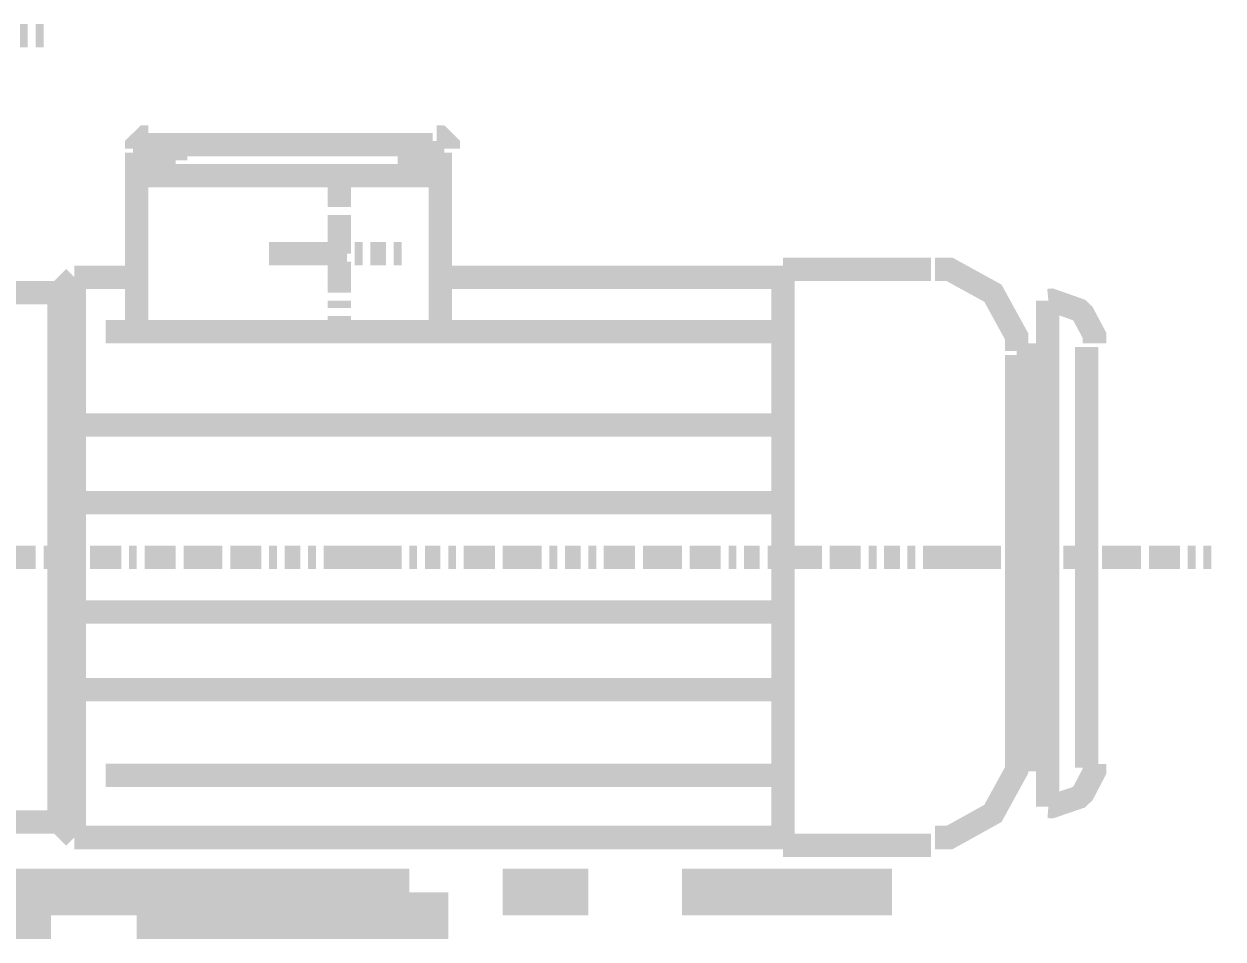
# Model space of a CAD drawing. Extents: x 0.2 to 11.5, y 0.7 to 15.9.
# Drawn here: x 8.9231 to 9.1798, y 9.3061 to 9.502 of the extents above; entities that cross this region are included whole.
import ezdxf

# ---------------------------------------------------------------- set-up
doc = ezdxf.new("R2010")
doc.units = 0
doc.layers.get('0').update_dxf_attribs({"linetype": 'CONTINUOUS'})

msp = doc.modelspace()

# ---------------------------------------------------------------- linework, layer by layer
at = {"color": 2, "const_width": 0.005}
for points in [[(8.91721, 9.49946), (8.91889, 9.49946), (8.92057, 9.49946)], [(8.92219, 9.49946), (8.92389, 9.49946)], [(8.92557, 9.49946), (8.92725, 9.49946)], [(8.94889, 9.47276), (8.94889, 9.47444), (8.95389, 9.47444)], [(8.95221, 9.47613), (8.95221, 9.47444), (8.95221, 9.47276), (8.95221, 9.47114)], [(8.95389, 9.47444), (8.95389, 9.47276)], [(8.95557, 9.47613), (8.95557, 9.47276)], [(9.00553, 9.47613), (9.00553, 9.47276), (9.01221, 9.47276)], [(9.01058, 9.47276), (9.01058, 9.47444), (9.00553, 9.47444), (9.00553, 9.47276)], [(9.0089, 9.47613), (9.0089, 9.47444), (9.0089, 9.47276), (9.0089, 9.47114)], [(8.94721, 9.47276), (8.95557, 9.47276)], [(9.01221, 9.46946), (8.94721, 9.46946)], [(8.99056, 9.46278), (8.99056, 9.46446), (8.99056, 9.4661), (8.99056, 9.46778), (8.99056, 9.46946)], [(8.99056, 9.45281), (8.99056, 9.45443), (8.99056, 9.45611), (8.99056, 9.45779), (8.99056, 9.45942), (8.99056, 9.4611)], [(8.99224, 9.45281), (8.99056, 9.45281), (8.98887, 9.45281), (8.98719, 9.45281), (8.98557, 9.45281), (8.98389, 9.45281), (8.98221, 9.45281), (8.98058, 9.45281), (8.97889, 9.45281), (8.97721, 9.45281), (8.97553, 9.45281)], [(8.99056, 9.44444), (8.99056, 9.44612), (8.99056, 9.44775), (8.99056, 9.44943), (8.99056, 9.45111)], [(8.99556, 9.45281), (8.99388, 9.45281)], [(9.00054, 9.45281), (8.99892, 9.45281), (8.99724, 9.45281)], [(9.0039, 9.45281), (9.00222, 9.45281)], [(8.93056, 9.44444), (8.93056, 9.33111)], [(8.99056, 9.44114), (8.99056, 9.44276)], [(8.99056, 9.43608), (8.99056, 9.43778), (8.99056, 9.43946)], [(8.94054, 9.43608), (8.94721, 9.43608)], [(9.01221, 9.43608), (9.08556, 9.43608)], [(9.13889, 9.34446), (9.13889, 9.4311)], [(8.93386, 9.41613), (9.08556, 9.41613)], [(8.93386, 9.39947), (9.08556, 9.39947)], [(8.91889, 9.38781), (8.92057, 9.38781), (8.92219, 9.38781), (8.92389, 9.38781), (8.92557, 9.38781)], [(8.92725, 9.38781), (8.92888, 9.38781), (8.93056, 9.38781), (8.93224, 9.38781), (8.93386, 9.38781), (8.93554, 9.38781)], [(8.93722, 9.38781), (8.93892, 9.38781), (8.94054, 9.38781), (8.94222, 9.38781), (8.9439, 9.38781)], [(8.94553, 9.38781), (8.94721, 9.38781)], [(8.94889, 9.38781), (8.95057, 9.38781), (8.95221, 9.38781), (8.95389, 9.38781), (8.95557, 9.38781)], [(8.95725, 9.38781), (8.95888, 9.38781), (8.96056, 9.38781), (8.96224, 9.38781), (8.96386, 9.38781), (8.96556, 9.38781)], [(8.96724, 9.38781), (8.96892, 9.38781), (8.97054, 9.38781), (8.97222, 9.38781), (8.9739, 9.38781)], [(8.97553, 9.38781), (8.97721, 9.38781)], [(8.97889, 9.38781), (8.98058, 9.38781), (8.98221, 9.38781)], [(8.98389, 9.38781), (8.98557, 9.38781)], [(8.98719, 9.38781), (8.98887, 9.38781), (8.99056, 9.38781), (8.99224, 9.38781), (8.99388, 9.38781), (8.99556, 9.38781), (8.99724, 9.38781), (8.99892, 9.38781), (9.00054, 9.38781), (9.00222, 9.38781), (9.0039, 9.38781)], [(9.00553, 9.38781), (9.00722, 9.38781)], [(9.0089, 9.38781), (9.01058, 9.38781), (9.01221, 9.38781)], [(9.01389, 9.38781), (9.01557, 9.38781)], [(9.01719, 9.38781), (9.01888, 9.38781), (9.02056, 9.38781), (9.02225, 9.38781), (9.02387, 9.38781)], [(9.02556, 9.38781), (9.02724, 9.38781), (9.02886, 9.38781), (9.03054, 9.38781), (9.03222, 9.38781), (9.0339, 9.38781)], [(9.03554, 9.38781), (9.03722, 9.38781)], [(9.0389, 9.38781), (9.04058, 9.38781), (9.04221, 9.38781)], [(9.04389, 9.38781), (9.04557, 9.38781)], [(9.04719, 9.38781), (9.04889, 9.38781), (9.05057, 9.38781), (9.05225, 9.38781), (9.05388, 9.38781)], [(9.05556, 9.38781), (9.05724, 9.38781), (9.05886, 9.38781), (9.06054, 9.38781), (9.06222, 9.38781), (9.06392, 9.38781)], [(9.06554, 9.38781), (9.06722, 9.38781), (9.0689, 9.38781), (9.07053, 9.38781), (9.07221, 9.38781)], [(9.07389, 9.38781), (9.07557, 9.38781)], [(9.07721, 9.38781), (9.07889, 9.38781), (9.08057, 9.38781)], [(9.08225, 9.38781), (9.08388, 9.38781)], [(9.08556, 9.38781), (9.08724, 9.38781), (9.08886, 9.38781), (9.09056, 9.38781), (9.09224, 9.38781), (9.09392, 9.38781)], [(9.09554, 9.38781), (9.09722, 9.38781), (9.0989, 9.38781), (9.10053, 9.38781), (9.10221, 9.38781)], [(9.10389, 9.38781), (9.10558, 9.38781)], [(9.10721, 9.38781), (9.10889, 9.38781), (9.11057, 9.38781)], [(9.11219, 9.38781), (9.11387, 9.38781)], [(9.11556, 9.38781), (9.11724, 9.38781), (9.11888, 9.38781), (9.12056, 9.38781), (9.12224, 9.38781), (9.12392, 9.38781), (9.12554, 9.38781), (9.12722, 9.38781), (9.1289, 9.38781), (9.13053, 9.38781), (9.13222, 9.38781)], [(9.1339, 9.38781), (9.13558, 9.38781)], [(9.13721, 9.38781), (9.13889, 9.38781), (9.14057, 9.38781)], [(9.14219, 9.38781), (9.14388, 9.38781)], [(9.14556, 9.38781), (9.14725, 9.38781), (9.14887, 9.38781), (9.15056, 9.38781), (9.15224, 9.38781)], [(9.15386, 9.38781), (9.15554, 9.38781), (9.15722, 9.38781), (9.1589, 9.38781), (9.16054, 9.38781), (9.16222, 9.38781)], [(9.1639, 9.38781), (9.16558, 9.38781), (9.16721, 9.38781), (9.16889, 9.38781), (9.17057, 9.38781)], [(9.17219, 9.38781), (9.17389, 9.38781)], [(9.17557, 9.38781), (9.17725, 9.38781)], [(8.93386, 9.37608), (9.08556, 9.37608)], [(8.93386, 9.35943), (9.08556, 9.35943)], [(8.94054, 9.3411), (9.08556, 9.3411)]]:
    msp.add_lwpolyline(points, dxfattribs=at)
at = {"color": 3, "const_width": 0.005}
for points in [[(8.94971, 9.47775), (8.94911, 9.47775), (8.94721, 9.47592), (8.94721, 9.47526)], [(9.01389, 9.47526), (9.01389, 9.47592), (9.01204, 9.47775), (9.01139, 9.47775)], [(8.94721, 9.47444), (8.94721, 9.43608)], [(9.01058, 9.47613), (8.94889, 9.47613)], [(9.01221, 9.47444), (9.01221, 9.43608)], [(9.08556, 9.44943), (9.08556, 9.32611)], [(8.93386, 9.44775), (8.93386, 9.32781)], [(8.94721, 9.43608), (9.01221, 9.43608)], [(9.13558, 9.4311), (9.13558, 9.34446)]]:
    msp.add_lwpolyline(points, dxfattribs=at)
at = {"color": 2, "const_width": 0.005}
msp.add_lwpolyline([(9.00553, 9.45281), (9.00553, 9.45281)], close=True, dxfattribs=at)
at = {"color": 1}
for points, const_width in [([(9.11724, 9.44943), (9.08556, 9.44943)], 0.005), ([(9.13558, 9.43197), (9.13558, 9.43506), (9.13049, 9.44433), (9.12121, 9.44943), (9.11806, 9.44943)], 0.005), ([(8.93386, 9.44775), (8.93056, 9.44444), (8.91889, 9.44444)], 0.005), ([(8.94721, 9.44775), (8.93386, 9.44775)], 0.005), ([(9.08556, 9.44775), (9.01221, 9.44775)], 0.005), ([(9.14219, 9.44276), (9.14219, 9.33442)], 0.005), ([(9.15224, 9.4336), (9.15224, 9.43528), (9.14979, 9.43989), (9.14931, 9.44032), (9.14887, 9.44075), (9.14301, 9.44282), (9.14236, 9.44276)], 0.005), ([(9.13558, 9.4311), (9.14219, 9.4311)], 0.005), ([(9.15056, 9.34278), (9.15056, 9.43278)], 0.005), ([(9.11806, 9.32781), (9.12121, 9.32781), (9.13049, 9.33296), (9.13558, 9.34224), (9.13558, 9.34526)], 0.005), ([(9.13558, 9.34446), (9.14219, 9.34446)], 0.005), ([(9.14236, 9.33447), (9.14301, 9.33442), (9.14887, 9.33643), (9.14931, 9.33686), (9.14979, 9.33729), (9.15224, 9.34201), (9.15224, 9.34358)], 0.005), ([(8.93386, 9.32781), (8.93056, 9.33111), (8.91889, 9.33111)], 0.005), ([(9.08556, 9.32781), (8.93386, 9.32781)], 0.005), ([(9.11724, 9.32611), (9.08556, 9.32611)], 0.005), ([(8.89219, 9.31614), (9.00553, 9.31614)], 0.01), ([(9.02556, 9.31614), (9.04389, 9.31614)], 0.01), ([(9.06392, 9.31614), (9.10889, 9.31614)], 0.01), ([(8.9089, 9.31108), (8.92888, 9.31108)], 0.01), ([(8.94721, 9.31108), (9.01389, 9.31108)], 0.01)]:
    msp.add_lwpolyline(points, dxfattribs=dict(at, const_width=const_width))

doc.saveas('drawing.dxf')
